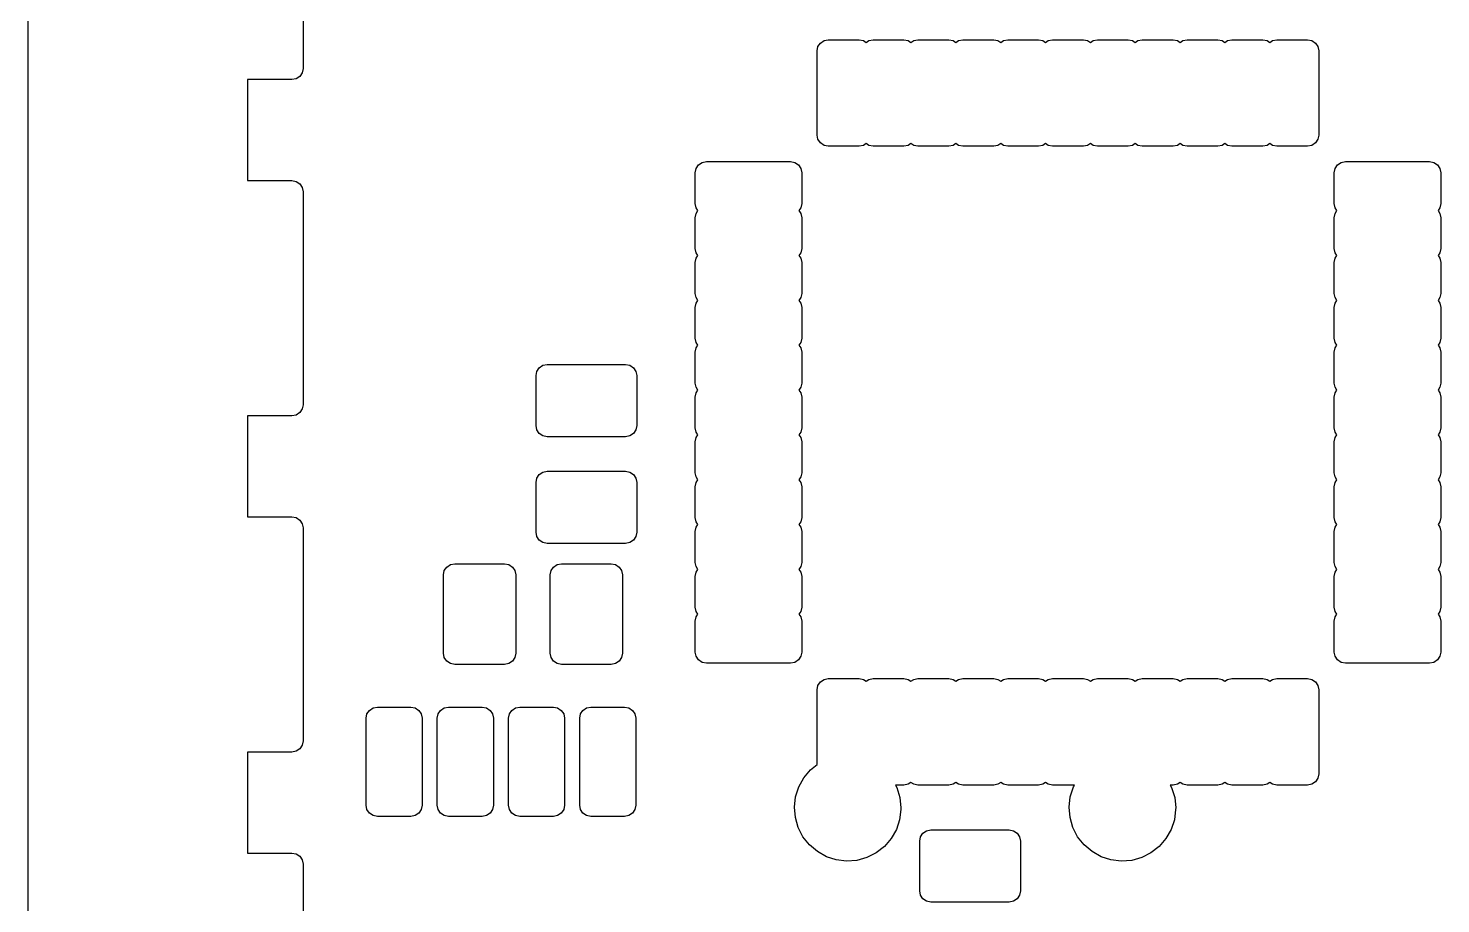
# Model space of a CAD drawing. Extents: x 0 to 2.92, y -0.01 to 4.33.
# Drawn here: x -0.002 to 0.99, y 2.167 to 2.782 of the extents above; entities that cross this region are included whole.
import ezdxf

# ---------------------------------------------------------------- set-up
doc = ezdxf.new("R2010")
doc.units = 0
doc.header["$MEASUREMENT"] = 0
doc.layers.add('BLACK', color=7, linetype='CONTINUOUS')

msp = doc.modelspace()

# ---------------------------------------------------------------- linework, layer by layer
at = {"layer": 'BLACK', "linetype": 'CONTINUOUS'}
for p, q in [((-0.001969, -0.009094), (-0.001969, 4.33091)), ((0.191102, 2.90382), (0.191102, 2.75421)), ((0.55202, 2.7665), (0.552619, 2.76951)), ((0.552619, 2.76951), (0.554326, 2.77207)), ((0.554326, 2.77207), (0.55688, 2.77377)), ((0.55688, 2.77377), (0.559894, 2.77437)), ((0.559894, 2.77437), (0.581547, 2.77437)), ((0.581547, 2.77437), (0.584561, 2.77377)), ((0.584561, 2.77377), (0.586469, 2.7725)), ((0.586469, 2.7725), (0.588376, 2.77377)), ((0.588376, 2.77377), (0.59139, 2.77437)), ((0.59139, 2.77437), (0.613043, 2.77437)), ((0.613043, 2.77437), (0.616057, 2.77377)), ((0.616057, 2.77377), (0.617965, 2.7725)), ((0.617965, 2.7725), (0.619873, 2.77377)), ((0.619873, 2.77377), (0.622886, 2.77437)), ((0.622886, 2.77437), (0.644539, 2.77437)), ((0.644539, 2.77437), (0.647553, 2.77377)), ((0.647553, 2.77377), (0.649461, 2.7725)), ((0.649461, 2.7725), (0.651369, 2.77377)), ((0.651369, 2.77377), (0.654382, 2.77437)), ((0.654382, 2.77437), (0.676035, 2.77437)), ((0.676035, 2.77437), (0.679049, 2.77377)), ((0.679049, 2.77377), (0.680957, 2.7725)), ((0.680957, 2.7725), (0.682865, 2.77377)), ((0.682865, 2.77377), (0.685878, 2.77437)), ((0.685878, 2.77437), (0.707531, 2.77437)), ((0.707531, 2.77437), (0.710545, 2.77377)), ((0.710545, 2.77377), (0.712453, 2.7725)), ((0.712453, 2.7725), (0.714361, 2.77377)), ((0.714361, 2.77377), (0.717374, 2.77437)), ((0.717374, 2.77437), (0.739028, 2.77437)), ((0.739028, 2.77437), (0.742041, 2.77377)), ((0.742041, 2.77377), (0.743949, 2.7725)), ((0.743949, 2.7725), (0.745857, 2.77377)), ((0.745857, 2.77377), (0.74887, 2.77437)), ((0.74887, 2.77437), (0.770524, 2.77437)), ((0.770524, 2.77437), (0.773537, 2.77377)), ((0.773537, 2.77377), (0.775445, 2.7725)), ((0.775445, 2.7725), (0.777353, 2.77377)), ((0.777353, 2.77377), (0.780366, 2.77437)), ((0.780366, 2.77437), (0.80202, 2.77437)), ((0.80202, 2.77437), (0.805033, 2.77377)), ((0.805033, 2.77377), (0.806941, 2.7725)), ((0.806941, 2.7725), (0.808849, 2.77377)), ((0.808849, 2.77377), (0.811862, 2.77437)), ((0.811862, 2.77437), (0.833516, 2.77437)), ((0.833516, 2.77437), (0.836529, 2.77377)), ((0.836529, 2.77377), (0.838437, 2.7725)), ((0.838437, 2.7725), (0.840345, 2.77377)), ((0.840345, 2.77377), (0.843358, 2.77437)), ((0.843358, 2.77437), (0.865012, 2.77437)), ((0.865012, 2.77437), (0.868025, 2.77377)), ((0.868025, 2.77377), (0.869933, 2.7725)), ((0.869933, 2.7725), (0.871841, 2.77377)), ((0.871841, 2.77377), (0.874854, 2.77437)), ((0.874854, 2.77437), (0.896508, 2.77437)), ((0.896508, 2.77437), (0.899521, 2.77377)), ((0.899521, 2.77377), (0.902076, 2.77207)), ((0.902076, 2.77207), (0.903783, 2.76951)), ((0.903783, 2.76951), (0.904382, 2.7665)), ((0.55202, 2.70744), (0.55202, 2.7665)), ((0.904382, 2.7665), (0.904382, 2.70744)), ((0.188796, 2.74864), (0.186242, 2.74694)), ((0.190503, 2.7512), (0.188796, 2.74864)), ((0.191102, 2.75421), (0.190503, 2.7512)), ((0.183228, 2.74634), (0.151969, 2.74634)), ((0.151969, 2.74634), (0.151969, 2.67547)), ((0.186242, 2.74694), (0.183228, 2.74634)), ((0.552619, 2.70443), (0.55202, 2.70744)), ((0.554326, 2.70188), (0.552619, 2.70443)), ((0.55688, 2.70017), (0.554326, 2.70188)), ((0.559894, 2.69957), (0.55688, 2.70017)), ((0.581547, 2.69957), (0.559894, 2.69957)), ((0.584561, 2.70017), (0.581547, 2.69957)), ((0.586469, 2.70145), (0.584561, 2.70017)), ((0.588376, 2.70017), (0.586469, 2.70145)), ((0.59139, 2.69957), (0.588376, 2.70017)), ((0.613043, 2.69957), (0.59139, 2.69957)), ((0.616057, 2.70017), (0.613043, 2.69957)), ((0.617965, 2.70145), (0.616057, 2.70017)), ((0.619873, 2.70017), (0.617965, 2.70145)), ((0.622886, 2.69957), (0.619873, 2.70017)), ((0.644539, 2.69957), (0.622886, 2.69957)), ((0.647553, 2.70017), (0.644539, 2.69957)), ((0.649461, 2.70145), (0.647553, 2.70017)), ((0.651369, 2.70017), (0.649461, 2.70145)), ((0.654382, 2.69957), (0.651369, 2.70017)), ((0.676035, 2.69957), (0.654382, 2.69957)), ((0.679049, 2.70017), (0.676035, 2.69957)), ((0.680957, 2.70145), (0.679049, 2.70017)), ((0.682865, 2.70017), (0.680957, 2.70145)), ((0.685878, 2.69957), (0.682865, 2.70017)), ((0.707531, 2.69957), (0.685878, 2.69957)), ((0.710545, 2.70017), (0.707531, 2.69957)), ((0.712453, 2.70145), (0.710545, 2.70017)), ((0.714361, 2.70017), (0.712453, 2.70145)), ((0.717374, 2.69957), (0.714361, 2.70017)), ((0.739028, 2.69957), (0.717374, 2.69957)), ((0.742041, 2.70017), (0.739028, 2.69957)), ((0.743949, 2.70145), (0.742041, 2.70017)), ((0.745857, 2.70017), (0.743949, 2.70145)), ((0.74887, 2.69957), (0.745857, 2.70017)), ((0.770524, 2.69957), (0.74887, 2.69957)), ((0.773537, 2.70017), (0.770524, 2.69957)), ((0.775445, 2.70145), (0.773537, 2.70017)), ((0.777353, 2.70017), (0.775445, 2.70145)), ((0.780366, 2.69957), (0.777353, 2.70017)), ((0.80202, 2.69957), (0.780366, 2.69957)), ((0.805033, 2.70017), (0.80202, 2.69957)), ((0.806941, 2.70145), (0.805033, 2.70017)), ((0.808849, 2.70017), (0.806941, 2.70145)), ((0.811862, 2.69957), (0.808849, 2.70017)), ((0.833516, 2.69957), (0.811862, 2.69957)), ((0.836529, 2.70017), (0.833516, 2.69957)), ((0.838437, 2.70145), (0.836529, 2.70017)), ((0.840345, 2.70017), (0.838437, 2.70145)), ((0.843358, 2.69957), (0.840345, 2.70017)), ((0.865012, 2.69957), (0.843358, 2.69957)), ((0.868025, 2.70017), (0.865012, 2.69957)), ((0.869933, 2.70145), (0.868025, 2.70017)), ((0.871841, 2.70017), (0.869933, 2.70145)), ((0.874854, 2.69957), (0.871841, 2.70017)), ((0.896508, 2.69957), (0.874854, 2.69957)), ((0.899521, 2.70017), (0.896508, 2.69957)), ((0.902076, 2.70188), (0.899521, 2.70017)), ((0.903783, 2.70443), (0.902076, 2.70188)), ((0.904382, 2.70744), (0.903783, 2.70443)), ((0.471251, 2.68814), (0.474264, 2.68874)), ((0.474264, 2.68874), (0.533319, 2.68874)), ((0.533319, 2.68874), (0.536332, 2.68814)), ((0.920069, 2.68814), (0.923083, 2.68874)), ((0.923083, 2.68874), (0.982138, 2.68874)), ((0.982138, 2.68874), (0.985151, 2.68814)), ((0.46639, 2.68087), (0.466989, 2.68388)), ((0.46639, 2.65922), (0.46639, 2.68087)), ((0.466989, 2.68388), (0.468696, 2.68644)), ((0.468696, 2.68644), (0.471251, 2.68814)), ((0.536332, 2.68814), (0.538887, 2.68644)), ((0.538887, 2.68644), (0.540594, 2.68388)), ((0.540594, 2.68388), (0.541193, 2.68087)), ((0.541193, 2.68087), (0.541193, 2.65922)), ((0.915209, 2.68087), (0.915808, 2.68388)), ((0.915209, 2.65922), (0.915209, 2.68087)), ((0.915808, 2.68388), (0.917515, 2.68644)), ((0.917515, 2.68644), (0.920069, 2.68814)), ((0.985151, 2.68814), (0.987706, 2.68644)), ((0.987706, 2.68644), (0.989412, 2.68388)), ((0.989412, 2.68388), (0.990012, 2.68087)), ((0.990012, 2.68087), (0.990012, 2.65922)), ((0.151969, 2.67547), (0.183228, 2.67547)), ((0.183228, 2.67547), (0.186242, 2.67487)), ((0.186242, 2.67487), (0.188796, 2.67317)), ((0.188796, 2.67317), (0.190503, 2.67061)), ((0.190503, 2.67061), (0.191102, 2.6676)), ((0.191102, 2.6676), (0.191102, 2.51799)), ((0.466989, 2.6562), (0.46639, 2.65922)), ((0.541193, 2.65922), (0.540594, 2.6562)), ((0.915808, 2.6562), (0.915209, 2.65922)), ((0.990012, 2.65922), (0.989412, 2.6562)), ((0.46639, 2.64937), (0.466989, 2.65239)), ((0.46639, 2.62772), (0.46639, 2.64937)), ((0.468264, 2.6543), (0.466989, 2.6562)), ((0.466989, 2.65239), (0.468264, 2.6543)), ((0.540594, 2.6562), (0.539319, 2.6543)), ((0.539319, 2.6543), (0.540594, 2.65239)), ((0.540594, 2.65239), (0.541193, 2.64937)), ((0.541193, 2.64937), (0.541193, 2.62772)), ((0.915209, 2.64937), (0.915808, 2.65239)), ((0.915209, 2.62772), (0.915209, 2.64937)), ((0.917083, 2.6543), (0.915808, 2.6562)), ((0.915808, 2.65239), (0.917083, 2.6543)), ((0.989412, 2.6562), (0.988138, 2.6543)), ((0.988138, 2.6543), (0.989412, 2.65239)), ((0.989412, 2.65239), (0.990012, 2.64937)), ((0.990012, 2.64937), (0.990012, 2.62772)), ((0.466989, 2.62471), (0.46639, 2.62772)), ((0.46639, 2.61788), (0.466989, 2.62089)), ((0.468264, 2.6228), (0.466989, 2.62471)), ((0.466989, 2.62089), (0.468264, 2.6228)), ((0.540594, 2.62471), (0.539319, 2.6228)), ((0.539319, 2.6228), (0.540594, 2.62089)), ((0.541193, 2.62772), (0.540594, 2.62471)), ((0.540594, 2.62089), (0.541193, 2.61788)), ((0.915808, 2.62471), (0.915209, 2.62772)), ((0.915209, 2.61788), (0.915808, 2.62089)), ((0.917083, 2.6228), (0.915808, 2.62471)), ((0.915808, 2.62089), (0.917083, 2.6228)), ((0.989412, 2.62471), (0.988138, 2.6228)), ((0.988138, 2.6228), (0.989412, 2.62089)), ((0.990012, 2.62772), (0.989412, 2.62471)), ((0.989412, 2.62089), (0.990012, 2.61788)), ((0.46639, 2.59622), (0.46639, 2.61788)), ((0.541193, 2.61788), (0.541193, 2.59622)), ((0.915209, 2.59622), (0.915209, 2.61788)), ((0.990012, 2.61788), (0.990012, 2.59622)), ((0.466989, 2.59321), (0.46639, 2.59622)), ((0.46639, 2.58638), (0.466989, 2.5894)), ((0.468264, 2.5913), (0.466989, 2.59321)), ((0.466989, 2.5894), (0.468264, 2.5913)), ((0.540594, 2.59321), (0.539319, 2.5913)), ((0.539319, 2.5913), (0.540594, 2.5894)), ((0.541193, 2.59622), (0.540594, 2.59321)), ((0.540594, 2.5894), (0.541193, 2.58638)), ((0.915808, 2.59321), (0.915209, 2.59622)), ((0.915209, 2.58638), (0.915808, 2.5894)), ((0.917083, 2.5913), (0.915808, 2.59321)), ((0.915808, 2.5894), (0.917083, 2.5913)), ((0.989412, 2.59321), (0.988138, 2.5913)), ((0.988138, 2.5913), (0.989412, 2.5894)), ((0.990012, 2.59622), (0.989412, 2.59321)), ((0.989412, 2.5894), (0.990012, 2.58638)), ((0.46639, 2.56473), (0.46639, 2.58638)), ((0.541193, 2.58638), (0.541193, 2.56473)), ((0.915209, 2.56473), (0.915209, 2.58638)), ((0.990012, 2.58638), (0.990012, 2.56473)), ((0.466989, 2.56172), (0.46639, 2.56473)), ((0.468264, 2.55981), (0.466989, 2.56172)), ((0.466989, 2.5579), (0.468264, 2.55981)), ((0.540594, 2.56172), (0.539319, 2.55981)), ((0.539319, 2.55981), (0.540594, 2.5579)), ((0.541193, 2.56473), (0.540594, 2.56172)), ((0.915808, 2.56172), (0.915209, 2.56473)), ((0.917083, 2.55981), (0.915808, 2.56172)), ((0.915808, 2.5579), (0.917083, 2.55981)), ((0.989412, 2.56172), (0.988138, 2.55981)), ((0.988138, 2.55981), (0.989412, 2.5579)), ((0.990012, 2.56473), (0.989412, 2.56172)), ((0.46639, 2.55489), (0.466989, 2.5579)), ((0.46639, 2.53323), (0.46639, 2.55489)), ((0.540594, 2.5579), (0.541193, 2.55489)), ((0.541193, 2.55489), (0.541193, 2.53323)), ((0.915209, 2.55489), (0.915808, 2.5579)), ((0.915209, 2.53323), (0.915209, 2.55489)), ((0.989412, 2.5579), (0.990012, 2.55489)), ((0.990012, 2.55489), (0.990012, 2.53323)), ((0.354626, 2.53841), (0.355225, 2.54142)), ((0.355225, 2.54142), (0.356932, 2.54397)), ((0.356932, 2.54397), (0.359487, 2.54568)), ((0.359487, 2.54568), (0.3625, 2.54628)), ((0.3625, 2.54628), (0.4175, 2.54628)), ((0.4175, 2.54628), (0.420513, 2.54568)), ((0.420513, 2.54568), (0.423068, 2.54397)), ((0.423068, 2.54397), (0.424775, 2.54142)), ((0.424775, 2.54142), (0.425374, 2.53841)), ((0.354626, 2.50341), (0.354626, 2.53841)), ((0.425374, 2.53841), (0.425374, 2.50341)), ((0.466989, 2.53022), (0.46639, 2.53323)), ((0.468264, 2.52831), (0.466989, 2.53022)), ((0.540594, 2.53022), (0.539319, 2.52831)), ((0.541193, 2.53323), (0.540594, 2.53022)), ((0.915808, 2.53022), (0.915209, 2.53323)), ((0.917083, 2.52831), (0.915808, 2.53022)), ((0.989412, 2.53022), (0.988138, 2.52831)), ((0.990012, 2.53323), (0.989412, 2.53022)), ((0.46639, 2.52339), (0.466989, 2.5264)), ((0.46639, 2.50174), (0.46639, 2.52339)), ((0.466989, 2.5264), (0.468264, 2.52831)), ((0.539319, 2.52831), (0.540594, 2.5264)), ((0.540594, 2.5264), (0.541193, 2.52339)), ((0.541193, 2.52339), (0.541193, 2.50174)), ((0.915209, 2.52339), (0.915808, 2.5264)), ((0.915209, 2.50174), (0.915209, 2.52339)), ((0.915808, 2.5264), (0.917083, 2.52831)), ((0.988138, 2.52831), (0.989412, 2.5264)), ((0.989412, 2.5264), (0.990012, 2.52339)), ((0.990012, 2.52339), (0.990012, 2.50174)), ((0.183228, 2.51012), (0.151969, 2.51012)), ((0.151969, 2.51012), (0.151969, 2.43925)), ((0.186242, 2.51072), (0.183228, 2.51012)), ((0.188796, 2.51242), (0.186242, 2.51072)), ((0.190503, 2.51498), (0.188796, 2.51242)), ((0.191102, 2.51799), (0.190503, 2.51498)), ((0.355225, 2.50039), (0.354626, 2.50341)), ((0.356932, 2.49784), (0.355225, 2.50039)), ((0.424775, 2.50039), (0.423068, 2.49784)), ((0.425374, 2.50341), (0.424775, 2.50039)), ((0.466989, 2.49872), (0.46639, 2.50174)), ((0.541193, 2.50174), (0.540594, 2.49872)), ((0.915808, 2.49872), (0.915209, 2.50174)), ((0.990012, 2.50174), (0.989412, 2.49872)), ((0.359487, 2.49613), (0.356932, 2.49784)), ((0.3625, 2.49553), (0.359487, 2.49613)), ((0.4175, 2.49553), (0.3625, 2.49553)), ((0.420513, 2.49613), (0.4175, 2.49553)), ((0.423068, 2.49784), (0.420513, 2.49613)), ((0.46639, 2.49189), (0.466989, 2.49491)), ((0.46639, 2.47024), (0.46639, 2.49189)), ((0.468264, 2.49681), (0.466989, 2.49872)), ((0.466989, 2.49491), (0.468264, 2.49681)), ((0.540594, 2.49872), (0.539319, 2.49681)), ((0.539319, 2.49681), (0.540594, 2.49491)), ((0.540594, 2.49491), (0.541193, 2.49189)), ((0.541193, 2.49189), (0.541193, 2.47024)), ((0.915209, 2.49189), (0.915808, 2.49491)), ((0.915209, 2.47024), (0.915209, 2.49189)), ((0.917083, 2.49681), (0.915808, 2.49872)), ((0.915808, 2.49491), (0.917083, 2.49681)), ((0.989412, 2.49872), (0.988138, 2.49681)), ((0.988138, 2.49681), (0.989412, 2.49491)), ((0.989412, 2.49491), (0.990012, 2.49189)), ((0.990012, 2.49189), (0.990012, 2.47024)), ((0.356932, 2.46897), (0.359487, 2.47068)), ((0.359487, 2.47068), (0.3625, 2.47128)), ((0.3625, 2.47128), (0.4175, 2.47128)), ((0.4175, 2.47128), (0.420513, 2.47068)), ((0.420513, 2.47068), (0.423068, 2.46897)), ((0.466989, 2.46723), (0.46639, 2.47024)), ((0.541193, 2.47024), (0.540594, 2.46723)), ((0.915808, 2.46723), (0.915209, 2.47024)), ((0.990012, 2.47024), (0.989412, 2.46723)), ((0.354626, 2.46341), (0.355225, 2.46642)), ((0.354626, 2.42841), (0.354626, 2.46341)), ((0.355225, 2.46642), (0.356932, 2.46897)), ((0.423068, 2.46897), (0.424775, 2.46642)), ((0.424775, 2.46642), (0.425374, 2.46341)), ((0.425374, 2.46341), (0.425374, 2.42841)), ((0.46639, 2.4604), (0.466989, 2.46341)), ((0.46639, 2.43874), (0.46639, 2.4604)), ((0.468264, 2.46532), (0.466989, 2.46723)), ((0.466989, 2.46341), (0.468264, 2.46532)), ((0.540594, 2.46723), (0.539319, 2.46532)), ((0.539319, 2.46532), (0.540594, 2.46341)), ((0.540594, 2.46341), (0.541193, 2.4604)), ((0.541193, 2.4604), (0.541193, 2.43874)), ((0.915209, 2.4604), (0.915808, 2.46341)), ((0.915209, 2.43874), (0.915209, 2.4604)), ((0.917083, 2.46532), (0.915808, 2.46723)), ((0.915808, 2.46341), (0.917083, 2.46532)), ((0.989412, 2.46723), (0.988138, 2.46532)), ((0.988138, 2.46532), (0.989412, 2.46341)), ((0.989412, 2.46341), (0.990012, 2.4604)), ((0.990012, 2.4604), (0.990012, 2.43874)), ((0.151969, 2.43925), (0.183228, 2.43925)), ((0.183228, 2.43925), (0.186242, 2.43865)), ((0.186242, 2.43865), (0.188796, 2.43695)), ((0.188796, 2.43695), (0.190503, 2.43439)), ((0.190503, 2.43439), (0.191102, 2.43138)), ((0.191102, 2.43138), (0.191102, 2.28177)), ((0.466989, 2.43573), (0.46639, 2.43874)), ((0.46639, 2.4289), (0.466989, 2.43191)), ((0.468264, 2.43382), (0.466989, 2.43573)), ((0.466989, 2.43191), (0.468264, 2.43382)), ((0.540594, 2.43573), (0.539319, 2.43382)), ((0.539319, 2.43382), (0.540594, 2.43191)), ((0.541193, 2.43874), (0.540594, 2.43573)), ((0.540594, 2.43191), (0.541193, 2.4289)), ((0.915808, 2.43573), (0.915209, 2.43874)), ((0.915209, 2.4289), (0.915808, 2.43191)), ((0.917083, 2.43382), (0.915808, 2.43573)), ((0.915808, 2.43191), (0.917083, 2.43382)), ((0.989412, 2.43573), (0.988138, 2.43382)), ((0.988138, 2.43382), (0.989412, 2.43191)), ((0.990012, 2.43874), (0.989412, 2.43573)), ((0.989412, 2.43191), (0.990012, 2.4289)), ((0.355225, 2.42539), (0.354626, 2.42841)), ((0.356932, 2.42284), (0.355225, 2.42539)), ((0.359487, 2.42113), (0.356932, 2.42284)), ((0.3625, 2.42053), (0.359487, 2.42113)), ((0.4175, 2.42053), (0.3625, 2.42053)), ((0.420513, 2.42113), (0.4175, 2.42053)), ((0.423068, 2.42284), (0.420513, 2.42113)), ((0.424775, 2.42539), (0.423068, 2.42284)), ((0.425374, 2.42841), (0.424775, 2.42539)), ((0.46639, 2.40725), (0.46639, 2.4289)), ((0.541193, 2.4289), (0.541193, 2.40725)), ((0.915209, 2.40725), (0.915209, 2.4289)), ((0.990012, 2.4289), (0.990012, 2.40725)), ((0.289626, 2.39841), (0.290225, 2.40142)), ((0.290225, 2.40142), (0.291932, 2.40397)), ((0.291932, 2.40397), (0.294487, 2.40568)), ((0.294487, 2.40568), (0.2975, 2.40628)), ((0.2975, 2.40628), (0.3325, 2.40628)), ((0.3325, 2.40628), (0.335513, 2.40568)), ((0.335513, 2.40568), (0.338068, 2.40397)), ((0.338068, 2.40397), (0.339775, 2.40142)), ((0.339775, 2.40142), (0.340374, 2.39841)), ((0.364626, 2.39841), (0.365225, 2.40142)), ((0.365225, 2.40142), (0.366932, 2.40397)), ((0.366932, 2.40397), (0.369487, 2.40568)), ((0.369487, 2.40568), (0.3725, 2.40628)), ((0.3725, 2.40628), (0.4075, 2.40628)), ((0.4075, 2.40628), (0.410513, 2.40568)), ((0.410513, 2.40568), (0.413068, 2.40397)), ((0.413068, 2.40397), (0.414775, 2.40142)), ((0.414775, 2.40142), (0.415374, 2.39841)), ((0.466989, 2.40423), (0.46639, 2.40725)), ((0.468264, 2.40233), (0.466989, 2.40423)), ((0.466989, 2.40042), (0.468264, 2.40233)), ((0.540594, 2.40423), (0.539319, 2.40233)), ((0.539319, 2.40233), (0.540594, 2.40042)), ((0.541193, 2.40725), (0.540594, 2.40423)), ((0.915808, 2.40423), (0.915209, 2.40725)), ((0.917083, 2.40233), (0.915808, 2.40423)), ((0.915808, 2.40042), (0.917083, 2.40233)), ((0.989412, 2.40423), (0.988138, 2.40233)), ((0.988138, 2.40233), (0.989412, 2.40042)), ((0.990012, 2.40725), (0.989412, 2.40423)), ((0.289626, 2.34341), (0.289626, 2.39841)), ((0.340374, 2.39841), (0.340374, 2.34341)), ((0.364626, 2.34341), (0.364626, 2.39841)), ((0.415374, 2.39841), (0.415374, 2.34341)), ((0.46639, 2.39741), (0.466989, 2.40042)), ((0.46639, 2.37575), (0.46639, 2.39741)), ((0.540594, 2.40042), (0.541193, 2.39741)), ((0.541193, 2.39741), (0.541193, 2.37575)), ((0.915209, 2.39741), (0.915808, 2.40042)), ((0.915209, 2.37575), (0.915209, 2.39741)), ((0.989412, 2.40042), (0.990012, 2.39741)), ((0.990012, 2.39741), (0.990012, 2.37575)), ((0.466989, 2.37274), (0.46639, 2.37575)), ((0.468264, 2.37083), (0.466989, 2.37274)), ((0.540594, 2.37274), (0.539319, 2.37083)), ((0.541193, 2.37575), (0.540594, 2.37274)), ((0.915808, 2.37274), (0.915209, 2.37575)), ((0.917083, 2.37083), (0.915808, 2.37274)), ((0.989412, 2.37274), (0.988138, 2.37083)), ((0.990012, 2.37575), (0.989412, 2.37274)), ((0.46639, 2.36591), (0.466989, 2.36892)), ((0.46639, 2.34426), (0.46639, 2.36591)), ((0.466989, 2.36892), (0.468264, 2.37083)), ((0.539319, 2.37083), (0.540594, 2.36892)), ((0.540594, 2.36892), (0.541193, 2.36591)), ((0.541193, 2.36591), (0.541193, 2.34426)), ((0.915209, 2.36591), (0.915808, 2.36892)), ((0.915209, 2.34426), (0.915209, 2.36591)), ((0.915808, 2.36892), (0.917083, 2.37083)), ((0.988138, 2.37083), (0.989412, 2.36892)), ((0.989412, 2.36892), (0.990012, 2.36591)), ((0.990012, 2.36591), (0.990012, 2.34426)), ((0.290225, 2.34039), (0.289626, 2.34341)), ((0.340374, 2.34341), (0.339775, 2.34039)), ((0.365225, 2.34039), (0.364626, 2.34341)), ((0.415374, 2.34341), (0.414775, 2.34039)), ((0.466989, 2.34124), (0.46639, 2.34426)), ((0.468696, 2.33869), (0.466989, 2.34124)), ((0.540594, 2.34124), (0.538887, 2.33869)), ((0.541193, 2.34426), (0.540594, 2.34124)), ((0.915808, 2.34124), (0.915209, 2.34426)), ((0.917515, 2.33869), (0.915808, 2.34124)), ((0.989412, 2.34124), (0.987706, 2.33869)), ((0.990012, 2.34426), (0.989412, 2.34124)), ((0.291932, 2.33784), (0.290225, 2.34039)), ((0.294487, 2.33613), (0.291932, 2.33784)), ((0.2975, 2.33553), (0.294487, 2.33613)), ((0.3325, 2.33553), (0.2975, 2.33553)), ((0.335513, 2.33613), (0.3325, 2.33553)), ((0.338068, 2.33784), (0.335513, 2.33613)), ((0.339775, 2.34039), (0.338068, 2.33784)), ((0.366932, 2.33784), (0.365225, 2.34039)), ((0.369487, 2.33613), (0.366932, 2.33784)), ((0.3725, 2.33553), (0.369487, 2.33613)), ((0.4075, 2.33553), (0.3725, 2.33553)), ((0.410513, 2.33613), (0.4075, 2.33553)), ((0.413068, 2.33784), (0.410513, 2.33613)), ((0.414775, 2.34039), (0.413068, 2.33784)), ((0.471251, 2.33698), (0.468696, 2.33869)), ((0.474264, 2.33638), (0.471251, 2.33698)), ((0.533319, 2.33638), (0.474264, 2.33638)), ((0.536332, 2.33698), (0.533319, 2.33638)), ((0.538887, 2.33869), (0.536332, 2.33698)), ((0.920069, 2.33698), (0.917515, 2.33869)), ((0.923083, 2.33638), (0.920069, 2.33698)), ((0.982138, 2.33638), (0.923083, 2.33638)), ((0.985151, 2.33698), (0.982138, 2.33638)), ((0.987706, 2.33869), (0.985151, 2.33698)), ((0.552619, 2.32069), (0.554326, 2.32325)), ((0.554326, 2.32325), (0.55688, 2.32496)), ((0.55688, 2.32496), (0.559894, 2.32556)), ((0.559894, 2.32556), (0.581547, 2.32556)), ((0.581547, 2.32556), (0.584561, 2.32496)), ((0.584561, 2.32496), (0.586469, 2.32368)), ((0.586469, 2.32368), (0.588376, 2.32496)), ((0.588376, 2.32496), (0.59139, 2.32556)), ((0.59139, 2.32556), (0.613043, 2.32556)), ((0.613043, 2.32556), (0.616057, 2.32496)), ((0.616057, 2.32496), (0.617965, 2.32368)), ((0.617965, 2.32368), (0.619873, 2.32496)), ((0.619873, 2.32496), (0.622886, 2.32556)), ((0.622886, 2.32556), (0.644539, 2.32556)), ((0.644539, 2.32556), (0.647553, 2.32496)), ((0.647553, 2.32496), (0.649461, 2.32368)), ((0.649461, 2.32368), (0.651369, 2.32496)), ((0.651369, 2.32496), (0.654382, 2.32556)), ((0.654382, 2.32556), (0.676035, 2.32556)), ((0.676035, 2.32556), (0.679049, 2.32496)), ((0.679049, 2.32496), (0.680957, 2.32368)), ((0.680957, 2.32368), (0.682865, 2.32496)), ((0.682865, 2.32496), (0.685878, 2.32556)), ((0.685878, 2.32556), (0.707531, 2.32556)), ((0.707531, 2.32556), (0.710545, 2.32496)), ((0.710545, 2.32496), (0.712453, 2.32368)), ((0.712453, 2.32368), (0.714361, 2.32496)), ((0.714361, 2.32496), (0.717374, 2.32556)), ((0.717374, 2.32556), (0.739028, 2.32556)), ((0.739028, 2.32556), (0.742041, 2.32496)), ((0.742041, 2.32496), (0.743949, 2.32368)), ((0.743949, 2.32368), (0.745857, 2.32496)), ((0.745857, 2.32496), (0.74887, 2.32556)), ((0.74887, 2.32556), (0.770524, 2.32556)), ((0.770524, 2.32556), (0.773537, 2.32496)), ((0.773537, 2.32496), (0.775445, 2.32368)), ((0.775445, 2.32368), (0.777353, 2.32496)), ((0.777353, 2.32496), (0.780366, 2.32556)), ((0.780366, 2.32556), (0.80202, 2.32556)), ((0.80202, 2.32556), (0.805033, 2.32496)), ((0.805033, 2.32496), (0.806941, 2.32368)), ((0.806941, 2.32368), (0.808849, 2.32496)), ((0.808849, 2.32496), (0.811862, 2.32556)), ((0.811862, 2.32556), (0.833516, 2.32556)), ((0.833516, 2.32556), (0.836529, 2.32496)), ((0.836529, 2.32496), (0.838437, 2.32368)), ((0.838437, 2.32368), (0.840345, 2.32496)), ((0.840345, 2.32496), (0.843358, 2.32556)), ((0.843358, 2.32556), (0.865012, 2.32556)), ((0.865012, 2.32556), (0.868025, 2.32496)), ((0.868025, 2.32496), (0.869933, 2.32368)), ((0.869933, 2.32368), (0.871841, 2.32496)), ((0.871841, 2.32496), (0.874854, 2.32556)), ((0.874854, 2.32556), (0.896508, 2.32556)), ((0.896508, 2.32556), (0.899521, 2.32496)), ((0.899521, 2.32496), (0.902076, 2.32325)), ((0.902076, 2.32325), (0.903783, 2.32069)), ((0.55202, 2.31768), (0.552619, 2.32069)), ((0.55202, 2.26518), (0.55202, 2.31768)), ((0.903783, 2.32069), (0.904382, 2.31768)), ((0.904382, 2.31768), (0.904382, 2.25863)), ((0.235914, 2.30073), (0.237621, 2.30328)), ((0.237621, 2.30328), (0.240176, 2.30499)), ((0.240176, 2.30499), (0.243189, 2.30559)), ((0.243189, 2.30559), (0.266811, 2.30559)), ((0.266811, 2.30559), (0.269824, 2.30499)), ((0.269824, 2.30499), (0.272379, 2.30328)), ((0.272379, 2.30328), (0.274086, 2.30073)), ((0.285914, 2.30073), (0.287621, 2.30328)), ((0.287621, 2.30328), (0.290176, 2.30499)), ((0.290176, 2.30499), (0.293189, 2.30559)), ((0.293189, 2.30559), (0.316811, 2.30559)), ((0.316811, 2.30559), (0.319824, 2.30499)), ((0.319824, 2.30499), (0.322379, 2.30328)), ((0.322379, 2.30328), (0.324086, 2.30073)), ((0.335914, 2.30073), (0.337621, 2.30328)), ((0.337621, 2.30328), (0.340176, 2.30499)), ((0.340176, 2.30499), (0.343189, 2.30559)), ((0.343189, 2.30559), (0.366811, 2.30559)), ((0.366811, 2.30559), (0.369824, 2.30499)), ((0.369824, 2.30499), (0.372379, 2.30328)), ((0.372379, 2.30328), (0.374086, 2.30073)), ((0.385914, 2.30073), (0.387621, 2.30328)), ((0.387621, 2.30328), (0.390176, 2.30499)), ((0.390176, 2.30499), (0.393189, 2.30559)), ((0.393189, 2.30559), (0.416811, 2.30559)), ((0.416811, 2.30559), (0.419824, 2.30499)), ((0.419824, 2.30499), (0.422379, 2.30328)), ((0.422379, 2.30328), (0.424086, 2.30073)), ((0.235315, 2.29772), (0.235914, 2.30073)), ((0.235315, 2.23669), (0.235315, 2.29772)), ((0.274086, 2.30073), (0.274685, 2.29772)), ((0.274685, 2.29772), (0.274685, 2.23669)), ((0.285315, 2.29772), (0.285914, 2.30073)), ((0.285315, 2.23669), (0.285315, 2.29772)), ((0.324086, 2.30073), (0.324685, 2.29772)), ((0.324685, 2.29772), (0.324685, 2.23669)), ((0.335315, 2.29772), (0.335914, 2.30073)), ((0.335315, 2.23669), (0.335315, 2.29772)), ((0.374086, 2.30073), (0.374685, 2.29772)), ((0.374685, 2.29772), (0.374685, 2.23669)), ((0.385315, 2.29772), (0.385914, 2.30073)), ((0.385315, 2.23669), (0.385315, 2.29772)), ((0.424086, 2.30073), (0.424685, 2.29772)), ((0.424685, 2.29772), (0.424685, 2.23669)), ((0.191102, 2.28177), (0.190503, 2.27876)), ((0.183228, 2.2739), (0.151969, 2.2739)), ((0.151969, 2.2739), (0.151969, 2.20303)), ((0.186242, 2.2745), (0.183228, 2.2739)), ((0.188796, 2.2762), (0.186242, 2.2745)), ((0.190503, 2.27876), (0.188796, 2.2762)), ((0.547375, 2.26145), (0.55202, 2.26518)), ((0.539166, 2.24946), (0.542683, 2.25586)), ((0.542683, 2.25586), (0.547375, 2.26145)), ((0.617965, 2.25263), (0.616057, 2.25135)), ((0.619873, 2.25135), (0.617965, 2.25263)), ((0.649461, 2.25263), (0.647553, 2.25135)), ((0.651369, 2.25135), (0.649461, 2.25263)), ((0.680957, 2.25263), (0.679049, 2.25135)), ((0.682865, 2.25135), (0.680957, 2.25263)), ((0.712453, 2.25263), (0.710545, 2.25135)), ((0.714361, 2.25135), (0.712453, 2.25263)), ((0.806941, 2.25263), (0.805033, 2.25135)), ((0.808849, 2.25135), (0.806941, 2.25263)), ((0.838437, 2.25263), (0.836529, 2.25135)), ((0.840345, 2.25135), (0.838437, 2.25263)), ((0.869933, 2.25263), (0.868025, 2.25135)), ((0.871841, 2.25135), (0.869933, 2.25263)), ((0.902076, 2.25306), (0.899521, 2.25135)), ((0.903783, 2.25561), (0.902076, 2.25306)), ((0.904382, 2.25863), (0.903783, 2.25561)), ((0.536145, 2.23525), (0.536959, 2.2425)), ((0.536959, 2.2425), (0.539166, 2.24946)), ((0.613043, 2.25075), (0.607179, 2.25075)), ((0.607179, 2.25075), (0.608123, 2.24898)), ((0.608123, 2.24898), (0.610233, 2.24199)), ((0.610233, 2.24199), (0.610945, 2.23472)), ((0.616057, 2.25135), (0.613043, 2.25075)), ((0.622886, 2.25075), (0.619873, 2.25135)), ((0.644539, 2.25075), (0.622886, 2.25075)), ((0.647553, 2.25135), (0.644539, 2.25075)), ((0.654382, 2.25075), (0.651369, 2.25135)), ((0.676035, 2.25075), (0.654382, 2.25075)), ((0.679049, 2.25135), (0.676035, 2.25075)), ((0.685878, 2.25075), (0.682865, 2.25135)), ((0.707531, 2.25075), (0.685878, 2.25075)), ((0.710545, 2.25135), (0.707531, 2.25075)), ((0.717374, 2.25075), (0.714361, 2.25135)), ((0.732791, 2.25075), (0.717374, 2.25075)), ((0.729059, 2.23525), (0.729872, 2.2425)), ((0.729872, 2.2425), (0.73208, 2.24946)), ((0.73208, 2.24946), (0.732791, 2.25075)), ((0.80202, 2.25075), (0.800092, 2.25075)), ((0.800092, 2.25075), (0.801036, 2.24898)), ((0.801036, 2.24898), (0.803146, 2.24199)), ((0.805033, 2.25135), (0.80202, 2.25075)), ((0.803146, 2.24199), (0.803858, 2.23472)), ((0.811862, 2.25075), (0.808849, 2.25135)), ((0.833516, 2.25075), (0.811862, 2.25075)), ((0.836529, 2.25135), (0.833516, 2.25075)), ((0.843358, 2.25075), (0.840345, 2.25135)), ((0.865012, 2.25075), (0.843358, 2.25075)), ((0.868025, 2.25135), (0.865012, 2.25075)), ((0.874854, 2.25075), (0.871841, 2.25135)), ((0.896508, 2.25075), (0.874854, 2.25075)), ((0.899521, 2.25135), (0.896508, 2.25075)), ((0.235914, 2.23368), (0.235315, 2.23669)), ((0.237621, 2.23113), (0.235914, 2.23368)), ((0.274086, 2.23368), (0.272379, 2.23113)), ((0.274685, 2.23669), (0.274086, 2.23368)), ((0.285914, 2.23368), (0.285315, 2.23669)), ((0.287621, 2.23113), (0.285914, 2.23368)), ((0.324086, 2.23368), (0.322379, 2.23113)), ((0.324685, 2.23669), (0.324086, 2.23368)), ((0.335914, 2.23368), (0.335315, 2.23669)), ((0.337621, 2.23113), (0.335914, 2.23368)), ((0.374086, 2.23368), (0.372379, 2.23113)), ((0.374685, 2.23669), (0.374086, 2.23368)), ((0.385914, 2.23368), (0.385315, 2.23669)), ((0.387621, 2.23113), (0.385914, 2.23368)), ((0.424086, 2.23368), (0.422379, 2.23113)), ((0.424685, 2.23669), (0.424086, 2.23368)), ((0.536756, 2.22797), (0.536145, 2.23525)), ((0.61093, 2.23368), (0.610015, 2.22644)), ((0.610945, 2.23472), (0.61093, 2.23368)), ((0.72967, 2.22797), (0.729059, 2.23525)), ((0.803844, 2.23368), (0.802929, 2.22644)), ((0.803858, 2.23472), (0.803844, 2.23368)), ((0.240176, 2.22942), (0.237621, 2.23113)), ((0.243189, 2.22882), (0.240176, 2.22942)), ((0.266811, 2.22882), (0.243189, 2.22882)), ((0.269824, 2.22942), (0.266811, 2.22882)), ((0.272379, 2.23113), (0.269824, 2.22942)), ((0.290176, 2.22942), (0.287621, 2.23113)), ((0.293189, 2.22882), (0.290176, 2.22942)), ((0.316811, 2.22882), (0.293189, 2.22882)), ((0.319824, 2.22942), (0.316811, 2.22882)), ((0.322379, 2.23113), (0.319824, 2.22942)), ((0.340176, 2.22942), (0.337621, 2.23113)), ((0.343189, 2.22882), (0.340176, 2.22942)), ((0.366811, 2.22882), (0.343189, 2.22882)), ((0.369824, 2.22942), (0.366811, 2.22882)), ((0.372379, 2.23113), (0.369824, 2.22942)), ((0.390176, 2.22942), (0.387621, 2.23113)), ((0.393189, 2.22882), (0.390176, 2.22942)), ((0.416811, 2.22882), (0.393189, 2.22882)), ((0.419824, 2.22942), (0.416811, 2.22882)), ((0.422379, 2.23113), (0.419824, 2.22942)), ((0.538768, 2.22096), (0.536756, 2.22797)), ((0.610015, 2.22644), (0.607711, 2.21951)), ((0.731682, 2.22096), (0.72967, 2.22797)), ((0.802929, 2.22644), (0.800625, 2.21951)), ((0.542105, 2.21446), (0.538768, 2.22096)), ((0.546639, 2.20874), (0.542105, 2.21446)), ((0.604106, 2.21316), (0.599336, 2.20764)), ((0.607711, 2.21951), (0.604106, 2.21316)), ((0.624075, 2.21142), (0.624674, 2.21443)), ((0.624674, 2.21443), (0.626381, 2.21699)), ((0.626381, 2.21699), (0.628936, 2.21869)), ((0.628936, 2.21869), (0.631949, 2.21929)), ((0.631949, 2.21929), (0.686949, 2.21929)), ((0.686949, 2.21929), (0.689962, 2.21869)), ((0.689962, 2.21869), (0.692517, 2.21699)), ((0.692517, 2.21699), (0.694223, 2.21443)), ((0.694223, 2.21443), (0.694823, 2.21142)), ((0.735018, 2.21446), (0.731682, 2.22096)), ((0.739552, 2.20874), (0.735018, 2.21446)), ((0.797019, 2.21316), (0.79225, 2.20764)), ((0.800625, 2.21951), (0.797019, 2.21316)), ((0.151969, 2.20303), (0.183228, 2.20303)), ((0.183228, 2.20303), (0.186242, 2.20243)), ((0.186242, 2.20243), (0.188796, 2.20073)), ((0.552198, 2.20401), (0.546639, 2.20874)), ((0.55857, 2.20045), (0.552198, 2.20401)), ((0.593584, 2.20315), (0.587069, 2.19985)), ((0.599336, 2.20764), (0.593584, 2.20315)), ((0.624075, 2.17642), (0.624075, 2.21142)), ((0.694823, 2.21142), (0.694823, 2.17642)), ((0.745111, 2.20401), (0.739552, 2.20874)), ((0.751483, 2.20045), (0.745111, 2.20401)), ((0.786497, 2.20315), (0.779982, 2.19985)), ((0.79225, 2.20764), (0.786497, 2.20315)), ((0.188796, 2.20073), (0.190503, 2.19817)), ((0.190503, 2.19817), (0.191102, 2.19516)), ((0.191102, 2.19516), (0.191102, 2.04555)), ((0.565512, 2.1982), (0.55857, 2.20045)), ((0.57276, 2.19733), (0.565512, 2.1982)), ((0.580038, 2.19789), (0.57276, 2.19733)), ((0.587069, 2.19985), (0.580038, 2.19789)), ((0.758425, 2.1982), (0.751483, 2.20045)), ((0.765673, 2.19733), (0.758425, 2.1982)), ((0.772951, 2.19789), (0.765673, 2.19733)), ((0.779982, 2.19985), (0.772951, 2.19789)), ((0.624674, 2.1734), (0.624075, 2.17642)), ((0.626381, 2.17085), (0.624674, 2.1734)), ((0.694223, 2.1734), (0.692517, 2.17085)), ((0.694823, 2.17642), (0.694223, 2.1734)), ((0.628936, 2.16914), (0.626381, 2.17085)), ((0.631949, 2.16854), (0.628936, 2.16914)), ((0.686949, 2.16854), (0.631949, 2.16854)), ((0.689962, 2.16914), (0.686949, 2.16854)), ((0.692517, 2.17085), (0.689962, 2.16914))]:
    msp.add_line(p, q, dxfattribs=at)

doc.saveas('drawing.dxf')
